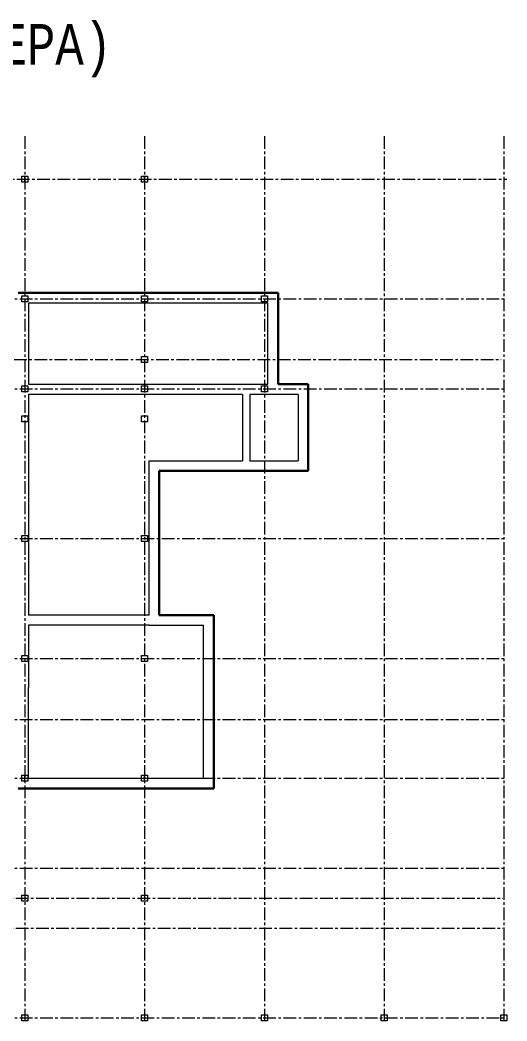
# Model space of a CAD drawing. Header units: millimetres. Extents: x -689206 to 4969298, y -1019800 to 703299.
# Drawn here: x 528940 to 553326, y 538877 to 588997 of the extents above; entities that cross this region are included whole.
import ezdxf

# ---------------------------------------------------------------- set-up
doc = ezdxf.new("R2010")
doc.units = ezdxf.units.MM
doc.linetypes.add('осеваяX2', pattern=[101.6, 63.5, -12.7, 12.7, -12.7])
doc.layers.add('несущие', color=7, linetype='Continuous', lineweight=30)
doc.layers.add('стены', color=7, linetype='Continuous', lineweight=20)
doc.styles.add('Аннотативный', font='isocteur.ttf', dxfattribs={"width": 0.7, "height": 250})

msp = doc.modelspace()

# ---------------------------------------------------------------- linework, layer by layer
at = {"layer": 'несущие', "lineweight": 20}
for p, q in [((529364.8, 570249.8), (529364.8, 559202.6)), ((540077, 570249.8), (540077, 566932.6)), ((540457, 570249.8), (540457, 566932.6)), ((535405.7, 559202.6), (529364.8, 559202.6)), ((535405.7, 558692.6), (529364.7, 558692.6)), ((529364.8, 558692.6), (529364.8, 555575.4))]:
    msp.add_line(p, q, dxfattribs=at)
at = {"layer": 'стены', "color": 1, "linetype": 'осеваяX2', "lineweight": 15, "ltscale": 10}
for p, q in [((529175.8, 583174.8), (529175.8, 538879.3)), ((535175.8, 583174.8), (535175.8, 538879.3)), ((541175.8, 583174.8), (541175.8, 538879.3)), ((547175.8, 583174.8), (547175.8, 538877.3)), ((553175.8, 583174.8), (553175.8, 538879.3)), ((504403.9, 581029.3), (553325.8, 581029.3)), ((481175.8, 575029.3), (553325.8, 575029.3)), ((480890.2, 572001.9), (553040.2, 572001.9)), ((481175.8, 570529.3), (553325.8, 570529.3)), ((481175.8, 563029.3), (553325.8, 563029.3)), ((481175.8, 557029.3), (553325.8, 557029.3)), ((481175.8, 553977.4), (553325.8, 553977.4)), ((481175.8, 551029.3), (553325.8, 551029.3)), ((481175.8, 546527.3), (553325.8, 546527.3)), ((480973.5, 545027.3), (553123.5, 545027.3)), ((480973.5, 543527.3), (553123.5, 543527.3)), ((481175.8, 539027.3), (553325.8, 539027.3))]:
    msp.add_line(p, q, dxfattribs=at)
at = {"layer": 'стены'}
for p, q in [((529025.8, 581029.3), (529325.8, 581029.3)), ((529175.8, 580879.3), (529175.8, 581179.3)), ((535025.8, 581029.3), (535325.8, 581029.3)), ((535175.8, 580879.3), (535175.8, 581179.3)), ((529025.8, 551027.3), (529325.8, 551027.3)), ((529175.8, 550877.3), (529175.8, 551177.3)), ((535025.8, 551029.3), (535325.8, 551029.3)), ((535175.8, 550879.3), (535175.8, 551179.3))]:
    msp.add_line(p, q, dxfattribs=at)
at = {"layer": 'стены', "lineweight": 30}
for p, q in [((538637.8, 575339.3), (528854.8, 575339.3)), ((541867, 575339.3), (538637.8, 575339.3)), ((541867, 575339.3), (541867, 570759.8)), ((541867, 570759.8), (543377, 570759.8)), ((543377, 570759.8), (543377, 566422.6)), ((535915.7, 566422.6), (538637.8, 566422.6)), ((535915.7, 566422.6), (535915.7, 559202.6)), ((538637.8, 566422.6), (541357, 566422.6)), ((541357, 566422.6), (541867, 566422.6)), ((543377, 566422.6), (541867, 566422.6)), ((535915.7, 559202.6), (538637.8, 559202.6)), ((538637.8, 559202.6), (538637.8, 550519.3)), ((538637.8, 550519.3), (528854.9, 550519.3))]:
    msp.add_line(p, q, dxfattribs=at)
at = {"layer": 'стены', "lineweight": 20}
for p, q in [((529364.8, 574829.3), (529364.8, 570759.8)), ((529364.8, 574829.3), (541357, 574829.3)), ((541357, 570759.8), (541357, 574829.3)), ((529364.8, 570759.8), (541357, 570759.8)), ((540077, 570249.8), (529364.8, 570249.8)), ((542867, 570249.8), (540457, 570249.8)), ((542867, 570249.8), (542867, 566932.6)), ((535405.7, 559202.6), (535405.7, 566932.6)), ((535405.7, 566932.6), (540077, 566932.6)), ((540457, 566932.6), (542867, 566932.6)), ((535405.7, 558692.6), (538127.8, 558692.6)), ((538127.8, 551029.3), (538127.8, 558692.6)), ((529364.8, 551027.3), (529364.8, 555575.4)), ((529364.9, 551029.3), (538127.8, 551029.3))]:
    msp.add_line(p, q, dxfattribs=at)
at = {"layer": 'стены', "color": 240, "true_color": 0xed1f24}
for points in [[(529025.8, 581179.3), (529325.8, 581179.3), (529325.8, 580879.3), (529025.8, 580879.3)], [(535025.8, 581179.3), (535325.8, 581179.3), (535325.8, 580879.3), (535025.8, 580879.3)], [(529025.8, 575179.3), (529325.8, 575179.3), (529325.8, 574879.3), (529025.8, 574879.3)], [(535025.8, 575179.3), (535325.8, 575179.3), (535325.8, 574879.3), (535025.8, 574879.3)], [(541025.8, 575179.3), (541325.8, 575179.3), (541325.8, 574879.3), (541025.8, 574879.3)], [(535025.8, 572151.9), (535325.8, 572151.9), (535325.8, 571851.9), (535025.8, 571851.9)], [(529025.8, 570679.3), (529325.8, 570679.3), (529325.8, 570379.3), (529025.8, 570379.3)], [(535025.8, 570679.3), (535325.8, 570679.3), (535325.8, 570379.3), (535025.8, 570379.3)], [(541025.8, 570679.3), (541325.8, 570679.3), (541325.8, 570379.3), (541025.8, 570379.3)], [(529025.8, 569179.3), (529325.8, 569179.3), (529325.8, 568879.3), (529025.8, 568879.3)], [(535025.8, 569179.3), (535325.8, 569179.3), (535325.8, 568879.3), (535025.8, 568879.3)], [(529025.8, 563179.3), (529325.8, 563179.3), (529325.8, 562879.3), (529025.8, 562879.3)], [(535025.8, 563179.3), (535325.8, 563179.3), (535325.8, 562879.3), (535025.8, 562879.3)], [(529025.8, 557179.3), (529325.8, 557179.3), (529325.8, 556879.3), (529025.8, 556879.3)], [(535025.8, 557179.3), (535325.8, 557179.3), (535325.8, 556879.3), (535025.8, 556879.3)], [(529025.8, 551177.3), (529325.8, 551177.3), (529325.8, 550877.3), (529025.8, 550877.3)], [(535025.8, 551179.3), (535325.8, 551179.3), (535325.8, 550879.3), (535025.8, 550879.3)], [(529025.8, 545177.3), (529325.8, 545177.3), (529325.8, 544877.3), (529025.8, 544877.3)], [(535025.8, 545179.3), (535325.8, 545179.3), (535325.8, 544879.3), (535025.8, 544879.3)], [(529025.8, 539179.3), (529325.8, 539179.3), (529325.8, 538879.3), (529025.8, 538879.3)], [(535025.8, 539179.3), (535325.8, 539179.3), (535325.8, 538879.3), (535025.8, 538879.3)], [(541025.8, 539179.3), (541325.8, 539179.3), (541325.8, 538879.3), (541025.8, 538879.3)], [(547025.8, 539177.3), (547325.8, 539177.3), (547325.8, 538877.3), (547025.8, 538877.3)], [(553025.8, 539179.3), (553325.8, 539179.3), (553325.8, 538879.3), (553025.8, 538879.3)]]:
    msp.add_lwpolyline(points, close=True, dxfattribs=at)

# ---------------------------------------------------------------- texts
at = {"layer": 'стены', "insert": (493772.7, 588794), "char_height": 2025.246, "width": 76858.328, "attachment_point": 1, "style": 'Аннотативный'}
msp.add_mtext('План 5,6 поверху (62 НОМЕРА)', dxfattribs=at)

doc.saveas('drawing.dxf')
